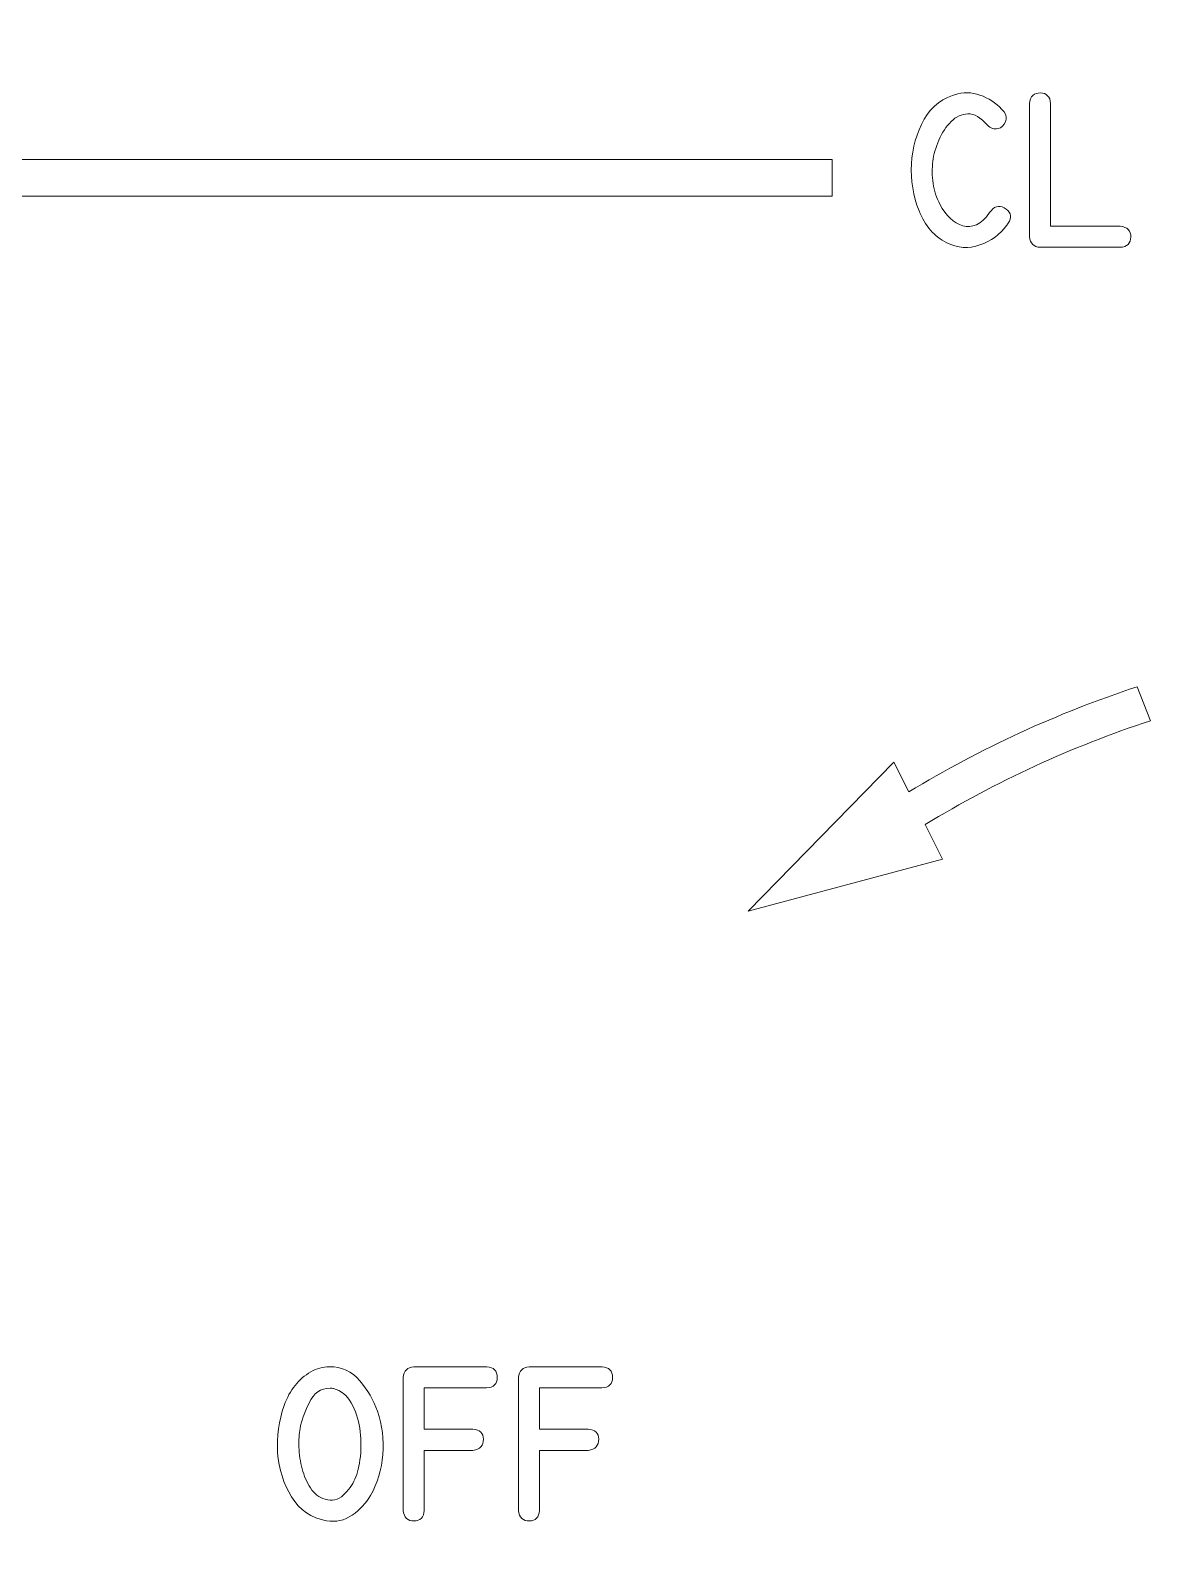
# Model space of a CAD drawing. Header units: millimetres. Extents: x -288 to 359, y -150 to 98.
# Drawn here: x -85.26 to -62.22, y 2.35 to 33.87 of the extents above; entities that cross this region are included whole.
import ezdxf

# ---------------------------------------------------------------- set-up
doc = ezdxf.new("R2010")
doc.units = ezdxf.units.MM
doc.header["$MEASUREMENT"] = 0
doc.layers.add('Cut', color=7, linetype='Continuous', plot=False)
doc.layers.add('Engrave', color=7, linetype='Continuous')

msp = doc.modelspace()

# ---------------------------------------------------------------- linework, layer by layer
at = {"layer": 'Cut', "color": 250, "lineweight": 9}
msp.add_open_spline([(-125.3294, 95.8698), (-125.5948, 95.8696), (-125.8492, 95.764), (-126.0368, 95.5762), (-126.0368, 95.5762), (-126.2243, 95.3885), (-126.3296, 95.1352), (-126.3294, 94.8698), (-126.3294, 94.8698), (-126.3294, 94.8698), (-126.3294, 90.3823), (-126.3294, 90.3823), (-126.3294, 90.3823), (-126.3292, 90.1169), (-126.2236, 89.8624), (-126.0359, 89.6749), (-126.0359, 89.6749), (-125.8481, 89.4874), (-125.5948, 89.3821), (-125.3294, 89.3823), (-125.3294, 89.3823), (-125.3294, 89.3823), (-122.8669, 89.3823), (-122.8669, 89.3823), (-122.8669, 89.3823), (-120.5447, 89.3823), (-118.3988, 88.1434), (-117.2377, 86.1323), (-117.2377, 86.1323), (-116.0766, 84.1212), (-116.0766, 81.6434), (-117.2377, 79.6323), (-117.2377, 79.6323), (-118.3988, 77.6212), (-120.5447, 76.3823), (-122.8669, 76.3823), (-122.8669, 76.3823), (-122.8669, 76.3823), (-125.3294, 76.3823), (-125.3294, 76.3823), (-125.3294, 76.3823), (-125.5948, 76.3821), (-125.8492, 76.2765), (-126.0368, 76.0887), (-126.0368, 76.0887), (-126.2243, 75.901), (-126.3296, 75.6477), (-126.3294, 75.3823), (-126.3294, 75.3823), (-126.3294, 75.3823), (-126.3294, 23.7073), (-126.3294, 23.7073), (-126.3294, 23.7073), (-126.3292, 23.4419), (-126.2236, 23.1874), (-126.0359, 22.9999), (-126.0359, 22.9999), (-125.8481, 22.8124), (-125.5948, 22.7071), (-125.3294, 22.7073), (-125.3294, 22.7073), (-125.3294, 22.7073), (-122.8669, 22.7073), (-122.8669, 22.7073), (-122.8669, 22.7073), (-120.5447, 22.7073), (-118.3988, 21.4684), (-117.2377, 19.4573), (-117.2377, 19.4573), (-116.0766, 17.4462), (-116.0766, 14.9684), (-117.2377, 12.9573), (-117.2377, 12.9573), (-118.3988, 10.9462), (-120.5447, 9.7073), (-122.8669, 9.7073), (-122.8669, 9.7073), (-122.8669, 9.7073), (-125.3294, 9.7073), (-125.3294, 9.7073), (-125.3294, 9.7073), (-125.5948, 9.7071), (-125.8492, 9.6015), (-126.0368, 9.4137), (-126.0368, 9.4137), (-126.2243, 9.226), (-126.3296, 8.9727), (-126.3294, 8.7073), (-126.3294, 8.7073), (-126.3294, 8.7073), (-126.3294, -62.0177), (-126.3294, -62.0177), (-126.3294, -62.0177), (-126.3292, -62.2831), (-126.2236, -62.5376), (-126.0359, -62.7251), (-126.0359, -62.7251), (-125.8481, -62.9126), (-125.5948, -63.0179), (-125.3294, -63.0177), (-125.3294, -63.0177), (-125.3294, -63.0177), (-122.8669, -63.0177), (-122.8669, -63.0177), (-122.8669, -63.0177), (-120.5447, -63.0177), (-118.3988, -64.2566), (-117.2377, -66.2677), (-117.2377, -66.2677), (-116.0766, -68.2788), (-116.0766, -70.7566), (-117.2377, -72.7677), (-117.2377, -72.7677), (-118.3988, -74.7788), (-120.5447, -76.0177), (-122.8669, -76.0177), (-122.8669, -76.0177), (-122.8669, -76.0177), (-125.3294, -76.0177), (-125.3294, -76.0177), (-125.3294, -76.0177), (-125.5948, -76.0179), (-125.8492, -76.1235), (-126.0368, -76.3113), (-126.0368, -76.3113), (-126.2243, -76.499), (-126.3296, -76.7523), (-126.3294, -77.0177), (-126.3294, -77.0177), (-126.3294, -77.0177), (-126.3294, -128.6927), (-126.3294, -128.6927), (-126.3294, -128.6927), (-126.3292, -128.9581), (-126.2236, -129.2126), (-126.0359, -129.4001), (-126.0359, -129.4001), (-125.8481, -129.5876), (-125.5948, -129.6929), (-125.3294, -129.6927), (-125.3294, -129.6927), (-125.3294, -129.6927), (-122.8669, -129.6927), (-122.8669, -129.6927), (-122.8669, -129.6927), (-120.5447, -129.6927), (-118.3988, -130.9316), (-117.2377, -132.9427), (-117.2377, -132.9427), (-116.0766, -134.9538), (-116.0766, -137.4316), (-117.2377, -139.4427), (-117.2377, -139.4427), (-118.3988, -141.4538), (-120.5447, -142.6927), (-122.8669, -142.6927), (-122.8669, -142.6927), (-122.8669, -142.6927), (-125.3294, -142.6927), (-125.3294, -142.6927), (-125.3294, -142.6927), (-125.5948, -142.6929), (-125.8492, -142.7985), (-126.0368, -142.9863), (-126.0368, -142.9863), (-126.2243, -143.174), (-126.3296, -143.4273), (-126.3294, -143.6927), (-126.3294, -143.6927), (-126.3294, -143.6927), (-126.3294, -148.1802), (-126.3294, -148.1802), (-126.3294, -148.1802), (-126.3292, -148.4456), (-126.2236, -148.7001), (-126.0359, -148.8876), (-126.0359, -148.8876), (-125.8481, -149.0751), (-125.5948, -149.1804), (-125.3294, -149.1802), (-125.3294, -149.1802), (-125.3294, -149.1802), (16.1206, -149.1802), (16.1206, -149.1802), (16.1206, -149.1802), (16.386, -149.1801), (16.6404, -149.0745), (16.828, -148.8867), (16.828, -148.8867), (17.0155, -148.6989), (17.1208, -148.4456), (17.1206, -148.1802), (17.1206, -148.1802), (17.1206, -148.1802), (17.1206, -143.6927), (17.1206, -143.6927), (17.1206, -143.6927), (17.1204, -143.4273), (17.0149, -143.1729), (16.8271, -142.9854), (16.8271, -142.9854), (16.6393, -142.7978), (16.386, -142.6926), (16.1206, -142.6927), (16.1206, -142.6927), (16.1206, -142.6927), (13.6581, -142.6927), (13.6581, -142.6927), (13.6581, -142.6927), (11.3359, -142.6927), (9.1901, -141.4538), (8.029, -139.4427), (8.029, -139.4427), (6.8678, -137.4316), (6.8678, -134.9538), (8.029, -132.9427), (8.029, -132.9427), (9.1901, -130.9316), (11.3359, -129.6927), (13.6581, -129.6927), (13.6581, -129.6927), (13.6581, -129.6927), (16.1206, -129.6927), (16.1206, -129.6927), (16.1206, -129.6927), (16.386, -129.6926), (16.6404, -129.587), (16.828, -129.3992), (16.828, -129.3992), (17.0155, -129.2114), (17.1208, -128.9581), (17.1206, -128.6927), (17.1206, -128.6927), (17.1206, -128.6927), (17.1206, -77.0177), (17.1206, -77.0177), (17.1206, -77.0177), (17.1204, -76.7523), (17.0149, -76.4979), (16.8271, -76.3104), (16.8271, -76.3104), (16.6393, -76.1228), (16.386, -76.0176), (16.1206, -76.0177), (16.1206, -76.0177), (16.1206, -76.0177), (13.6581, -76.0177), (13.6581, -76.0177), (13.6581, -76.0177), (11.3359, -76.0177), (9.1901, -74.7788), (8.029, -72.7677), (8.029, -72.7677), (6.8678, -70.7566), (6.8678, -68.2788), (8.029, -66.2677), (8.029, -66.2677), (9.1901, -64.2566), (11.3359, -63.0177), (13.6581, -63.0177), (13.6581, -63.0177), (13.6581, -63.0177), (16.1206, -63.0177), (16.1206, -63.0177), (16.1206, -63.0177), (16.386, -63.0176), (16.6404, -62.912), (16.828, -62.7242), (16.828, -62.7242), (17.0155, -62.5364), (17.1208, -62.2831), (17.1206, -62.0177), (17.1206, -62.0177), (17.1206, -62.0177), (17.1206, 8.7073), (17.1206, 8.7073), (17.1206, 8.7073), (17.1204, 8.9727), (17.0149, 9.2271), (16.8271, 9.4146), (16.8271, 9.4146), (16.6393, 9.6022), (16.386, 9.7074), (16.1206, 9.7073), (16.1206, 9.7073), (16.1206, 9.7073), (13.6581, 9.7073), (13.6581, 9.7073), (13.6581, 9.7073), (11.3359, 9.7073), (9.1901, 10.9462), (8.029, 12.9573), (8.029, 12.9573), (6.8678, 14.9684), (6.8678, 17.4462), (8.029, 19.4573), (8.029, 19.4573), (9.1901, 21.4684), (11.3359, 22.7073), (13.6581, 22.7073), (13.6581, 22.7073), (13.6581, 22.7073), (16.1206, 22.7073), (16.1206, 22.7073), (16.1206, 22.7073), (16.386, 22.7074), (16.6404, 22.813), (16.828, 23.0008), (16.828, 23.0008), (17.0155, 23.1886), (17.1208, 23.4419), (17.1206, 23.7073), (17.1206, 23.7073), (17.1206, 23.7073), (17.1206, 75.3823), (17.1206, 75.3823), (17.1206, 75.3823), (17.1204, 75.6477), (17.0149, 75.9021), (16.8271, 76.0896), (16.8271, 76.0896), (16.6393, 76.2772), (16.386, 76.3824), (16.1206, 76.3823), (16.1206, 76.3823), (16.1206, 76.3823), (13.6581, 76.3823), (13.6581, 76.3823), (13.6581, 76.3823), (11.3359, 76.3823), (9.1901, 77.6212), (8.029, 79.6323), (8.029, 79.6323), (6.8678, 81.6434), (6.8678, 84.1212), (8.029, 86.1323), (8.029, 86.1323), (9.1901, 88.1434), (11.3359, 89.3823), (13.6581, 89.3823), (13.6581, 89.3823), (13.6581, 89.3823), (16.1206, 89.3823), (16.1206, 89.3823), (16.1206, 89.3823), (16.386, 89.3824), (16.6404, 89.488), (16.828, 89.6758), (16.828, 89.6758), (17.0155, 89.8636), (17.1208, 90.1169), (17.1206, 90.3823), (17.1206, 90.3823), (17.1206, 90.3823), (17.1206, 94.8698), (17.1206, 94.8698), (17.1206, 94.8698), (17.1204, 95.1352), (17.0149, 95.3896), (16.8271, 95.5771), (16.8271, 95.5771), (16.6393, 95.7647), (16.386, 95.8699), (16.1206, 95.8698), (16.1206, 95.8698), (16.1206, 95.8698), (-125.3294, 95.8698), (-125.3294, 95.8698)], degree=3, knots=[0, 0, 0, 0, 0.0107527, 0.0107527, 0.0107527, 0.0107527, 0.0215054, 0.0215054, 0.0215054, 0.0215054, 0.0322581, 0.0322581, 0.0322581, 0.0322581, 0.0430108, 0.0430108, 0.0430108, 0.0430108, 0.0537634, 0.0537634, 0.0537634, 0.0537634, 0.0645161, 0.0645161, 0.0645161, 0.0645161, 0.0752688, 0.0752688, 0.0752688, 0.0752688, 0.0860215, 0.0860215, 0.0860215, 0.0860215, 0.0967742, 0.0967742, 0.0967742, 0.0967742, 0.1075269, 0.1075269, 0.1075269, 0.1075269, 0.1182796, 0.1182796, 0.1182796, 0.1182796, 0.1290323, 0.1290323, 0.1290323, 0.1290323, 0.1397849, 0.1397849, 0.1397849, 0.1397849, 0.1505376, 0.1505376, 0.1505376, 0.1505376, 0.1612903, 0.1612903, 0.1612903, 0.1612903, 0.172043, 0.172043, 0.172043, 0.172043, 0.1827957, 0.1827957, 0.1827957, 0.1827957, 0.1935484, 0.1935484, 0.1935484, 0.1935484, 0.2043011, 0.2043011, 0.2043011, 0.2043011, 0.2150538, 0.2150538, 0.2150538, 0.2150538, 0.2258065, 0.2258065, 0.2258065, 0.2258065, 0.2365591, 0.2365591, 0.2365591, 0.2365591, 0.2473118, 0.2473118, 0.2473118, 0.2473118, 0.2580645, 0.2580645, 0.2580645, 0.2580645, 0.2688172, 0.2688172, 0.2688172, 0.2688172, 0.2795699, 0.2795699, 0.2795699, 0.2795699, 0.2903226, 0.2903226, 0.2903226, 0.2903226, 0.3010753, 0.3010753, 0.3010753, 0.3010753, 0.311828, 0.311828, 0.311828, 0.311828, 0.3225806, 0.3225806, 0.3225806, 0.3225806, 0.3333333, 0.3333333, 0.3333333, 0.3333333, 0.344086, 0.344086, 0.344086, 0.344086, 0.3548387, 0.3548387, 0.3548387, 0.3548387, 0.3655914, 0.3655914, 0.3655914, 0.3655914, 0.3763441, 0.3763441, 0.3763441, 0.3763441, 0.3870968, 0.3870968, 0.3870968, 0.3870968, 0.3978495, 0.3978495, 0.3978495, 0.3978495, 0.4086022, 0.4086022, 0.4086022, 0.4086022, 0.4193548, 0.4193548, 0.4193548, 0.4193548, 0.4301075, 0.4301075, 0.4301075, 0.4301075, 0.4408602, 0.4408602, 0.4408602, 0.4408602, 0.4516129, 0.4516129, 0.4516129, 0.4516129, 0.4623656, 0.4623656, 0.4623656, 0.4623656, 0.4731183, 0.4731183, 0.4731183, 0.4731183, 0.483871, 0.483871, 0.483871, 0.483871, 0.4946237, 0.4946237, 0.4946237, 0.4946237, 0.5053763, 0.5053763, 0.5053763, 0.5053763, 0.516129, 0.516129, 0.516129, 0.516129, 0.5268817, 0.5268817, 0.5268817, 0.5268817, 0.5376344, 0.5376344, 0.5376344, 0.5376344, 0.5483871, 0.5483871, 0.5483871, 0.5483871, 0.5591398, 0.5591398, 0.5591398, 0.5591398, 0.5698925, 0.5698925, 0.5698925, 0.5698925, 0.5806452, 0.5806452, 0.5806452, 0.5806452, 0.5913978, 0.5913978, 0.5913978, 0.5913978, 0.6021505, 0.6021505, 0.6021505, 0.6021505, 0.6129032, 0.6129032, 0.6129032, 0.6129032, 0.6236559, 0.6236559, 0.6236559, 0.6236559, 0.6344086, 0.6344086, 0.6344086, 0.6344086, 0.6451613, 0.6451613, 0.6451613, 0.6451613, 0.655914, 0.655914, 0.655914, 0.655914, 0.6666667, 0.6666667, 0.6666667, 0.6666667, 0.6774194, 0.6774194, 0.6774194, 0.6774194, 0.688172, 0.688172, 0.688172, 0.688172, 0.6989247, 0.6989247, 0.6989247, 0.6989247, 0.7096774, 0.7096774, 0.7096774, 0.7096774, 0.7204301, 0.7204301, 0.7204301, 0.7204301, 0.7311828, 0.7311828, 0.7311828, 0.7311828, 0.7419355, 0.7419355, 0.7419355, 0.7419355, 0.7526882, 0.7526882, 0.7526882, 0.7526882, 0.7634409, 0.7634409, 0.7634409, 0.7634409, 0.7741935, 0.7741935, 0.7741935, 0.7741935, 0.7849462, 0.7849462, 0.7849462, 0.7849462, 0.7956989, 0.7956989, 0.7956989, 0.7956989, 0.8064516, 0.8064516, 0.8064516, 0.8064516, 0.8172043, 0.8172043, 0.8172043, 0.8172043, 0.827957, 0.827957, 0.827957, 0.827957, 0.8387097, 0.8387097, 0.8387097, 0.8387097, 0.8494624, 0.8494624, 0.8494624, 0.8494624, 0.8602151, 0.8602151, 0.8602151, 0.8602151, 0.8709677, 0.8709677, 0.8709677, 0.8709677, 0.8817204, 0.8817204, 0.8817204, 0.8817204, 0.8924731, 0.8924731, 0.8924731, 0.8924731, 0.9032258, 0.9032258, 0.9032258, 0.9032258, 0.9139785, 0.9139785, 0.9139785, 0.9139785, 0.9247312, 0.9247312, 0.9247312, 0.9247312, 0.9354839, 0.9354839, 0.9354839, 0.9354839, 0.9462366, 0.9462366, 0.9462366, 0.9462366, 0.9569892, 0.9569892, 0.9569892, 0.9569892, 0.9677419, 0.9677419, 0.9677419, 0.9677419, 0.9784946, 0.9784946, 0.9784946, 0.9784946, 1, 1, 1, 1], dxfattribs=at)
at = {"layer": 'Engrave', "color": 240, "lineweight": 9}
for points, knots in [([(-65.1631, 29.9119), (-65.1631, 29.9119), (-65.1768, 29.8912), (-65.1768, 29.8912), (-65.1768, 29.8912), (-65.18, 29.8875), (-65.1826, 29.8838), (-65.1847, 29.8806), (-65.1847, 29.8806), (-65.1863, 29.8775), (-65.1885, 29.8743), (-65.1906, 29.8711), (-65.1906, 29.8711), (-65.3324, 29.6801), (-65.5181, 29.5441), (-65.7483, 29.4626), (-65.7483, 29.4626), (-65.978, 29.3816), (-66.2045, 29.3964), (-66.4278, 29.507), (-66.4278, 29.507), (-66.6871, 29.6362), (-66.8776, 29.8552), (-66.9993, 30.1643), (-66.9993, 30.1643), (-67.1204, 30.4733), (-67.1728, 30.7945), (-67.1559, 31.1279), (-67.1559, 31.1279), (-67.1384, 31.4613), (-67.0506, 31.7671), (-66.8924, 32.0465), (-66.8924, 32.0465), (-66.7336, 32.3254), (-66.5034, 32.5), (-66.2013, 32.5704), (-66.2013, 32.5704), (-66.0277, 32.6106), (-65.8547, 32.5937), (-65.6822, 32.5201), (-65.6822, 32.5201), (-65.5097, 32.446), (-65.3678, 32.3423), (-65.2572, 32.209), (-65.2572, 32.209), (-65.2562, 32.209), (-65.2535, 32.2058), (-65.2498, 32.1984), (-65.2498, 32.1984), (-65.2022, 32.1365), (-65.1922, 32.0682), (-65.2202, 31.9947), (-65.2202, 31.9947), (-65.2482, 31.9206), (-65.299, 31.8745), (-65.3737, 31.8555), (-65.3737, 31.8555), (-65.453, 31.8349), (-65.5266, 31.8587), (-65.5938, 31.9269), (-65.5938, 31.9269), (-65.7324, 32.0883), (-65.8658, 32.1656), (-65.9938, 32.1598), (-65.9938, 32.1598), (-66.1219, 32.1534), (-66.2367, 32.1005), (-66.3378, 32.0015), (-66.3378, 32.0015), (-66.4394, 31.9021), (-66.5235, 31.7751), (-66.5907, 31.62), (-66.5907, 31.62), (-66.6579, 31.465), (-66.6992, 31.32), (-66.7146, 31.1845), (-66.7146, 31.1845), (-66.7331, 31.0337), (-66.7315, 30.8818), (-66.7093, 30.7294), (-66.7093, 30.7294), (-66.6871, 30.577), (-66.6405, 30.4336), (-66.569, 30.2992), (-66.569, 30.2992), (-66.4447, 30.0637), (-66.2886, 29.9161), (-66.1002, 29.8568), (-66.1002, 29.8568), (-65.9113, 29.797), (-65.7271, 29.8875), (-65.5472, 30.1272), (-65.5472, 30.1272), (-65.5388, 30.1373), (-65.5292, 30.151), (-65.5176, 30.1674), (-65.5176, 30.1674), (-65.4208, 30.2749), (-65.3181, 30.286), (-65.2101, 30.2008), (-65.2101, 30.2008), (-65.1022, 30.1156), (-65.0863, 30.0193), (-65.1631, 29.9119)], [0, 0, 0, 0, 0.037037, 0.037037, 0.037037, 0.037037, 0.0740741, 0.0740741, 0.0740741, 0.0740741, 0.1111111, 0.1111111, 0.1111111, 0.1111111, 0.1481481, 0.1481481, 0.1481481, 0.1481481, 0.1851852, 0.1851852, 0.1851852, 0.1851852, 0.2222222, 0.2222222, 0.2222222, 0.2222222, 0.2592593, 0.2592593, 0.2592593, 0.2592593, 0.2962963, 0.2962963, 0.2962963, 0.2962963, 0.3333333, 0.3333333, 0.3333333, 0.3333333, 0.3703704, 0.3703704, 0.3703704, 0.3703704, 0.4074074, 0.4074074, 0.4074074, 0.4074074, 0.4444444, 0.4444444, 0.4444444, 0.4444444, 0.4814815, 0.4814815, 0.4814815, 0.4814815, 0.5185185, 0.5185185, 0.5185185, 0.5185185, 0.5555556, 0.5555556, 0.5555556, 0.5555556, 0.5925926, 0.5925926, 0.5925926, 0.5925926, 0.6296296, 0.6296296, 0.6296296, 0.6296296, 0.6666667, 0.6666667, 0.6666667, 0.6666667, 0.7037037, 0.7037037, 0.7037037, 0.7037037, 0.7407407, 0.7407407, 0.7407407, 0.7407407, 0.7777778, 0.7777778, 0.7777778, 0.7777778, 0.8148148, 0.8148148, 0.8148148, 0.8148148, 0.8518519, 0.8518519, 0.8518519, 0.8518519, 0.8888889, 0.8888889, 0.8888889, 0.8888889, 0.9259259, 0.9259259, 0.9259259, 0.9259259, 1, 1, 1, 1]), ([(-64.5101, 29.4139), (-64.6371, 29.4224), (-64.7106, 29.4938), (-64.7302, 29.6293), (-64.7302, 29.6293), (-64.7302, 29.6293), (-64.7302, 32.3704), (-64.7302, 32.3704), (-64.7302, 32.3704), (-64.7085, 32.5191), (-64.6328, 32.5921), (-64.5037, 32.59), (-64.5037, 32.59), (-64.3746, 32.5873), (-64.3042, 32.5138), (-64.2931, 32.3704), (-64.2931, 32.3704), (-64.2931, 32.3704), (-64.2931, 29.8468), (-64.2931, 29.8468), (-64.2931, 29.8468), (-64.2931, 29.8468), (-62.8622, 29.8478), (-62.8622, 29.8478), (-62.8622, 29.8478), (-62.7151, 29.8314), (-62.6426, 29.7573), (-62.6442, 29.6256), (-62.6442, 29.6256), (-62.6458, 29.4938), (-62.7188, 29.4234), (-62.8638, 29.4139), (-62.8638, 29.4139), (-62.8638, 29.4139), (-64.5101, 29.4139), (-64.5101, 29.4139)], [0, 0, 0, 0, 0.1, 0.1, 0.1, 0.1, 0.2, 0.2, 0.2, 0.2, 0.3, 0.3, 0.3, 0.3, 0.4, 0.4, 0.4, 0.4, 0.5, 0.5, 0.5, 0.5, 0.6, 0.6, 0.6, 0.6, 0.7, 0.7, 0.7, 0.7, 0.8, 0.8, 0.8, 0.8, 1, 1, 1, 1]), ([(-77.6044, -14.6562), (-77.6044, -14.6562), (-114.9258, -14.6562), (-114.9258, -14.6562), (-114.9258, -14.6562), (-114.9258, -14.6562), (-114.9258, 31.2174), (-114.9258, 31.2174), (-114.9258, 31.2174), (-114.9258, 31.2174), (-68.7853, 31.2174), (-68.7853, 31.2174), (-68.7853, 31.2174), (-68.7853, 31.2174), (-68.7853, 30.4674), (-68.7853, 30.4674), (-68.7853, 30.4674), (-68.7853, 30.4674), (-114.1758, 30.4674), (-114.1758, 30.4674), (-114.1758, 30.4674), (-114.1758, 30.4674), (-114.1758, -13.9062), (-114.1758, -13.9062), (-114.1758, -13.9062), (-114.1758, -13.9062), (-77.6044, -13.9062), (-77.6044, -13.9062), (-77.6044, -13.9062), (-77.6044, -13.9062), (-77.6044, -14.6562), (-77.6044, -14.6562)], [0, 0, 0, 0, 0.1111111, 0.1111111, 0.1111111, 0.1111111, 0.2222222, 0.2222222, 0.2222222, 0.2222222, 0.3333333, 0.3333333, 0.3333333, 0.3333333, 0.4444444, 0.4444444, 0.4444444, 0.4444444, 0.5555556, 0.5555556, 0.5555556, 0.5555556, 0.6666667, 0.6666667, 0.6666667, 0.6666667, 0.7777778, 0.7777778, 0.7777778, 0.7777778, 1, 1, 1, 1]), ([(-66.5143, 16.8282), (-66.5143, 16.8282), (-70.5143, 15.7619), (-70.5143, 15.7619), (-70.5143, 15.7619), (-70.5143, 15.7619), (-67.5143, 18.8282), (-67.5143, 18.8282), (-67.5143, 18.8282), (-67.5143, 18.8282), (-67.2073, 18.2143), (-67.2073, 18.2143), (-67.2073, 18.2143), (-65.7312, 19.1122), (-64.1563, 19.8372), (-62.5143, 20.3748), (-62.5143, 20.3748), (-62.5143, 20.3748), (-62.2414, 19.6749), (-62.2414, 19.6749), (-62.2414, 19.6749), (-63.863, 19.1475), (-65.4165, 18.4315), (-66.8707, 17.5411), (-66.8707, 17.5411), (-66.8707, 17.5411), (-66.5143, 16.8282), (-66.5143, 16.8282)], [0, 0, 0, 0, 0.125, 0.125, 0.125, 0.125, 0.25, 0.25, 0.25, 0.25, 0.375, 0.375, 0.375, 0.375, 0.5, 0.5, 0.5, 0.5, 0.625, 0.625, 0.625, 0.625, 0.75, 0.75, 0.75, 0.75, 1, 1, 1, 1]), ([(-78.1312, 5.4787), (-78.0365, 5.1924), (-78.0005, 4.8955), (-78.0238, 4.5875), (-78.0238, 4.5875), (-78.0471, 4.2796), (-78.1318, 3.9986), (-78.2773, 3.7441), (-78.2773, 3.7441), (-78.3694, 3.5858), (-78.4948, 3.4514), (-78.6541, 3.3408), (-78.6541, 3.3408), (-78.8133, 3.2302), (-78.989, 3.1916), (-79.1811, 3.2249), (-79.1811, 3.2249), (-79.4944, 3.2794), (-79.7341, 3.443), (-79.9002, 3.7144), (-79.9002, 3.7144), (-80.0669, 3.9864), (-80.1622, 4.2891), (-80.1865, 4.6225), (-80.1865, 4.6225), (-80.2109, 4.9558), (-80.1659, 5.2802), (-80.0516, 5.5967), (-80.0516, 5.5967), (-79.9373, 5.9131), (-79.7552, 6.1428), (-79.505, 6.2867), (-79.505, 6.2867), (-79.3832, 6.3571), (-79.2552, 6.392), (-79.1224, 6.392), (-79.1224, 6.392), (-78.8678, 6.392), (-78.6604, 6.2962), (-78.499, 6.1047), (-78.499, 6.1047), (-78.3376, 5.9126), (-78.2154, 5.7041), (-78.1312, 5.4787)], [0, 0, 0, 0, 0.0833333, 0.0833333, 0.0833333, 0.0833333, 0.1666667, 0.1666667, 0.1666667, 0.1666667, 0.25, 0.25, 0.25, 0.25, 0.3333333, 0.3333333, 0.3333333, 0.3333333, 0.4166667, 0.4166667, 0.4166667, 0.4166667, 0.5, 0.5, 0.5, 0.5, 0.5833333, 0.5833333, 0.5833333, 0.5833333, 0.6666667, 0.6666667, 0.6666667, 0.6666667, 0.75, 0.75, 0.75, 0.75, 0.8333333, 0.8333333, 0.8333333, 0.8333333, 1, 1, 1, 1]), ([(-77.6074, 3.4371), (-77.6074, 3.4371), (-77.6074, 6.1719), (-77.6074, 6.1719), (-77.6074, 6.1719), (-77.5889, 6.3084), (-77.5153, 6.3819), (-77.3873, 6.392), (-77.3873, 6.392), (-77.3873, 6.392), (-75.8865, 6.392), (-75.8865, 6.392), (-75.8865, 6.392), (-75.7431, 6.3809), (-75.6712, 6.3073), (-75.6712, 6.1724), (-75.6712, 6.1724), (-75.6712, 6.038), (-75.7442, 5.9655), (-75.8897, 5.9565), (-75.8897, 5.9565), (-75.8897, 5.9565), (-77.1719, 5.9565), (-77.1719, 5.9565), (-77.1719, 5.9565), (-77.1719, 5.9565), (-77.1719, 5.1082), (-77.1719, 5.1082), (-77.1719, 5.1082), (-77.1719, 5.1082), (-76.1718, 5.1082), (-76.1718, 5.1082), (-76.1718, 5.1082), (-76.0294, 5.0982), (-75.9569, 5.0283), (-75.9548, 4.8992), (-75.9548, 4.8992), (-75.9527, 4.7701), (-76.0252, 4.6944), (-76.1718, 4.6727), (-76.1718, 4.6727), (-76.1718, 4.6727), (-77.1719, 4.6727), (-77.1719, 4.6727), (-77.1719, 4.6727), (-77.1719, 4.6727), (-77.1719, 3.4371), (-77.1719, 3.4371), (-77.1719, 3.4371), (-77.1819, 3.2948), (-77.2523, 3.2223), (-77.382, 3.2202), (-77.382, 3.2202), (-77.5116, 3.2181), (-77.5868, 3.2906), (-77.6074, 3.4371)], [0, 0, 0, 0, 0.0666667, 0.0666667, 0.0666667, 0.0666667, 0.1333333, 0.1333333, 0.1333333, 0.1333333, 0.2, 0.2, 0.2, 0.2, 0.2666667, 0.2666667, 0.2666667, 0.2666667, 0.3333333, 0.3333333, 0.3333333, 0.3333333, 0.4, 0.4, 0.4, 0.4, 0.4666667, 0.4666667, 0.4666667, 0.4666667, 0.5333333, 0.5333333, 0.5333333, 0.5333333, 0.6, 0.6, 0.6, 0.6, 0.6666667, 0.6666667, 0.6666667, 0.6666667, 0.7333333, 0.7333333, 0.7333333, 0.7333333, 0.8, 0.8, 0.8, 0.8, 0.8666667, 0.8666667, 0.8666667, 0.8666667, 1, 1, 1, 1]), ([(-75.2373, 3.4371), (-75.2373, 3.4371), (-75.2373, 6.1719), (-75.2373, 6.1719), (-75.2373, 6.1719), (-75.2188, 6.3084), (-75.1452, 6.3819), (-75.0172, 6.392), (-75.0172, 6.392), (-75.0172, 6.392), (-73.5164, 6.392), (-73.5164, 6.392), (-73.5164, 6.392), (-73.373, 6.3809), (-73.3011, 6.3073), (-73.3011, 6.1724), (-73.3011, 6.1724), (-73.3011, 6.038), (-73.3741, 5.9655), (-73.5196, 5.9565), (-73.5196, 5.9565), (-73.5196, 5.9565), (-74.8018, 5.9565), (-74.8018, 5.9565), (-74.8018, 5.9565), (-74.8018, 5.9565), (-74.8018, 5.1082), (-74.8018, 5.1082), (-74.8018, 5.1082), (-74.8018, 5.1082), (-73.8017, 5.1082), (-73.8017, 5.1082), (-73.8017, 5.1082), (-73.6593, 5.0982), (-73.5868, 5.0283), (-73.5847, 4.8992), (-73.5847, 4.8992), (-73.5826, 4.7701), (-73.6551, 4.6944), (-73.8017, 4.6727), (-73.8017, 4.6727), (-73.8017, 4.6727), (-74.8018, 4.6727), (-74.8018, 4.6727), (-74.8018, 4.6727), (-74.8018, 4.6727), (-74.8018, 3.4371), (-74.8018, 3.4371), (-74.8018, 3.4371), (-74.8118, 3.2948), (-74.8822, 3.2223), (-75.0119, 3.2202), (-75.0119, 3.2202), (-75.1415, 3.2181), (-75.2167, 3.2906), (-75.2373, 3.4371)], [0, 0, 0, 0, 0.0666667, 0.0666667, 0.0666667, 0.0666667, 0.1333333, 0.1333333, 0.1333333, 0.1333333, 0.2, 0.2, 0.2, 0.2, 0.2666667, 0.2666667, 0.2666667, 0.2666667, 0.3333333, 0.3333333, 0.3333333, 0.3333333, 0.4, 0.4, 0.4, 0.4, 0.4666667, 0.4666667, 0.4666667, 0.4666667, 0.5333333, 0.5333333, 0.5333333, 0.5333333, 0.6, 0.6, 0.6, 0.6, 0.6666667, 0.6666667, 0.6666667, 0.6666667, 0.7333333, 0.7333333, 0.7333333, 0.7333333, 0.8, 0.8, 0.8, 0.8, 0.8666667, 0.8666667, 0.8666667, 0.8666667, 1, 1, 1, 1]), ([(-79.1097, 5.9517), (-79.2996, 5.9517), (-79.4436, 5.8496), (-79.5415, 5.6448), (-79.5415, 5.6448), (-79.6394, 5.44), (-79.7007, 5.2654), (-79.7267, 5.1209), (-79.7267, 5.1209), (-79.7463, 5.0151), (-79.7537, 4.8876), (-79.7484, 4.7378), (-79.7484, 4.7378), (-79.7431, 4.5881), (-79.7214, 4.4399), (-79.6833, 4.2939), (-79.6833, 4.2939), (-79.6452, 4.1473), (-79.5875, 4.0155), (-79.5113, 3.8986), (-79.5113, 3.8986), (-79.4346, 3.7811), (-79.3346, 3.7033), (-79.2107, 3.6652), (-79.2107, 3.6652), (-79.0657, 3.6197), (-78.9409, 3.6483), (-78.8361, 3.7509), (-78.8361, 3.7509), (-78.7313, 3.8541), (-78.6519, 3.9631), (-78.598, 4.079), (-78.598, 4.079), (-78.5435, 4.1981), (-78.5059, 4.3537), (-78.4858, 4.5473), (-78.4858, 4.5473), (-78.4657, 4.7405), (-78.4704, 4.9336), (-78.4995, 5.1262), (-78.4995, 5.1262), (-78.5292, 5.3189), (-78.5868, 5.4924), (-78.6726, 5.6469), (-78.6726, 5.6469), (-78.7583, 5.8015), (-78.8805, 5.8999), (-79.0382, 5.9422), (-79.0382, 5.9422), (-79.0589, 5.9486), (-79.0827, 5.9517), (-79.1097, 5.9517)], [0, 0, 0, 0, 0.0714286, 0.0714286, 0.0714286, 0.0714286, 0.1428571, 0.1428571, 0.1428571, 0.1428571, 0.2142857, 0.2142857, 0.2142857, 0.2142857, 0.2857143, 0.2857143, 0.2857143, 0.2857143, 0.3571429, 0.3571429, 0.3571429, 0.3571429, 0.4285714, 0.4285714, 0.4285714, 0.4285714, 0.5, 0.5, 0.5, 0.5, 0.5714286, 0.5714286, 0.5714286, 0.5714286, 0.6428571, 0.6428571, 0.6428571, 0.6428571, 0.7142857, 0.7142857, 0.7142857, 0.7142857, 0.7857143, 0.7857143, 0.7857143, 0.7857143, 0.8571429, 0.8571429, 0.8571429, 0.8571429, 1, 1, 1, 1])]:
    msp.add_open_spline(points, degree=3, knots=knots, dxfattribs=at)

doc.saveas('drawing.dxf')
